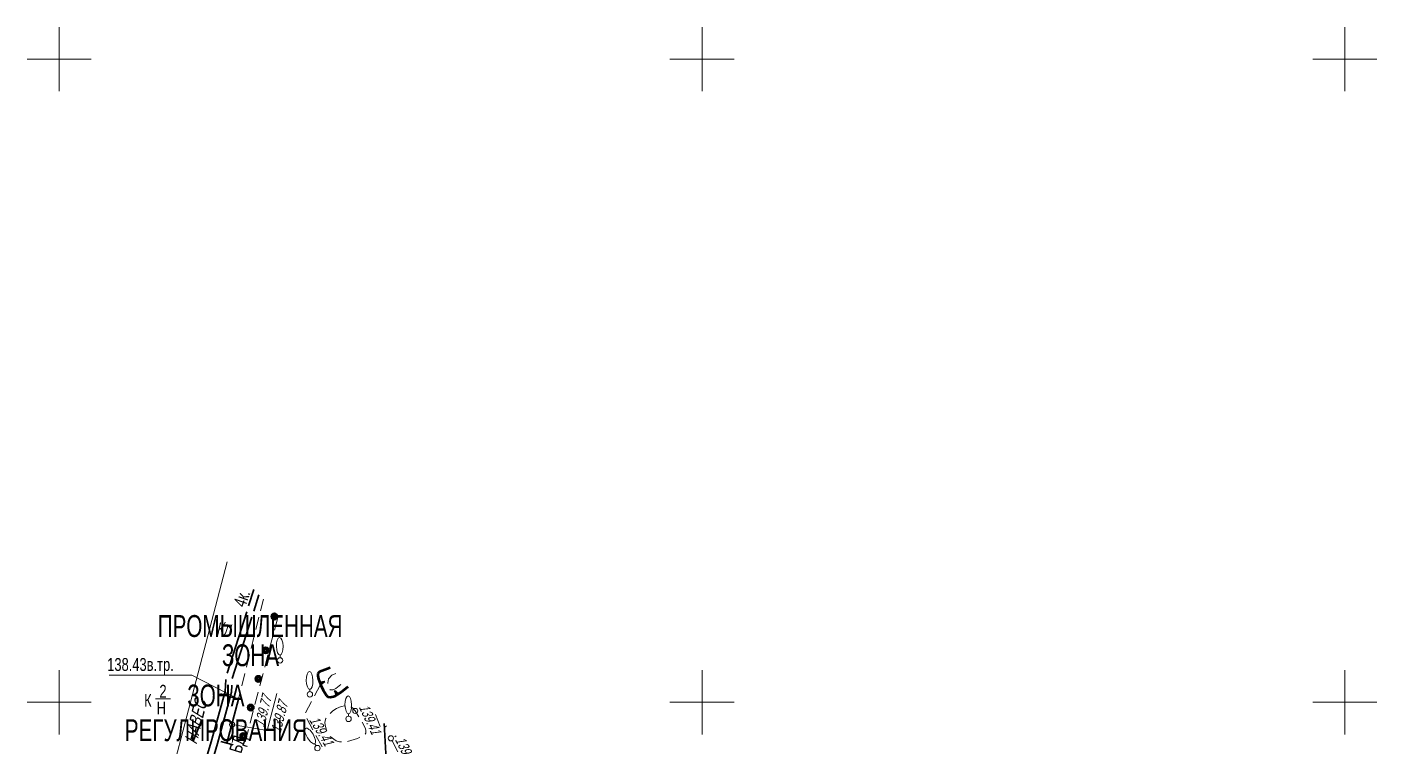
# Model space of a CAD drawing. Extents: x 10098 to 11902, y 8648 to 10202.
# Drawn here: x 10297.5 to 10402.5, y 9746.5 to 9802.5 of the extents above; entities that cross this region are included whole.
import ezdxf
from ezdxf.enums import TextEntityAlignment as Align

# ---------------------------------------------------------------- set-up
doc = ezdxf.new("R2010")
doc.units = 0
for name, color, linetype in [('20_Строения', 7, 'Continuous'), ('22_Столбы', 7, 'Continuous'), ('23_Ограждения', 7, 'Continuous'), ('38_Высотные_отметки', 7, 'Continuous'), ('50_Красные_линии', 7, 'Continuous'), ('51_Сетка_координат', 7, 'Continuous'), ('52_Топонимика', 7, 'Continuous'), ('Подписи_зданий', 7, 'Continuous')]:
    doc.layers.add(name, color=color, linetype=linetype)
doc.layers.add('5_Газопровод', color=16, linetype='Continuous', lineweight=30)
doc.layers.add('7_Электрокабели', color=1, linetype='Continuous', lineweight=30)
doc.styles.add('mggt', font='russian_1251.shx', dxfattribs={"width": 0.75, "oblique": 18, "height": 1})
doc.styles.add('Style-RUSSIAN_1251', font='RUSSIAN_1251.shx')

msp = doc.modelspace()

# ---------------------------------------------------------------- linework, layer by layer
at = {"layer": '20_Строения', "color": 8, "linetype": 'Continuous', "lineweight": 15, "flags": 128}
for points in [[(10310.22, 9750), (10313.07, 9760.91)], [(10306.79, 9736.72), (10306.75, 9736.75), (10310.22, 9750)]]:
    msp.add_lwpolyline(points, dxfattribs=at)
at = {"layer": '22_Столбы', "color": 8, "lineweight": 30}
for centre, radius in [((10316.74, 9756.67), 0.25), ((10316.74, 9756.67), 0.175), ((10316.74, 9756.67), 0.1), ((10316.07, 9754.04), 0.25), ((10316.07, 9754.04), 0.175), ((10316.07, 9754.04), 0.1), ((10315.49, 9751.82), 0.25), ((10315.49, 9751.82), 0.175), ((10315.49, 9751.82), 0.1), ((10314.9, 9749.59), 0.25), ((10314.9, 9749.59), 0.175), ((10314.9, 9749.59), 0.1), ((10314.32, 9747.37), 0.25), ((10314.32, 9747.37), 0.175), ((10314.32, 9747.37), 0.1)]:
    msp.add_circle(centre, radius, dxfattribs=at)
at = {"layer": '23_Ограждения', "color": 8, "linetype": 'Continuous', "lineweight": 15}
for p, q in [((10315.66, 9757.1), (10315.89, 9758.01)), ((10315.3, 9755.65), (10315.54, 9756.62)), ((10316.75, 9755.62), (10317, 9756.59)), ((10314.93, 9754.19), (10315.18, 9755.16)), ((10316.37, 9754.17), (10316.62, 9755.14)), ((10314.57, 9752.74), (10314.81, 9753.71)), ((10315.99, 9752.72), (10316.24, 9753.69)), ((10314.21, 9751.28), (10314.45, 9752.25)), ((10315.61, 9751.27), (10315.86, 9752.24)), ((10320.34, 9751.38), (10319.86, 9750.5)), ((10320.9, 9751.52), (10320.95, 9751.82)), ((10320.91, 9751.46), (10320.9, 9751.52)), ((10320.95, 9751.82), (10321.22, 9752.12)), ((10321.22, 9752.12), (10321.51, 9752.23)), ((10321.92, 9751.39), (10321.51, 9751.07)), ((10313.84, 9749.83), (10314.09, 9750.8)), ((10315.23, 9749.82), (10315.48, 9750.79)), ((10321.07, 9750.98), (10321.06, 9751)), ((10321.28, 9750.98), (10321.07, 9750.98)), ((10321.51, 9751.07), (10321.28, 9750.98)), ((10313.48, 9748.37), (10313.72, 9749.34)), ((10314.85, 9748.37), (10315.1, 9749.33)), ((10319.62, 9750.06), (10319.15, 9749.18)), ((10321.08, 9749.14), (10321.3, 9749.34)), ((10321.3, 9749.34), (10321.58, 9749.52)), ((10321.58, 9749.52), (10321.93, 9749.68)), ((10321.93, 9749.68), (10322.21, 9749.72)), ((10322.69, 9749.65), (10322.81, 9749.56)), ((10322.81, 9749.56), (10323.03, 9749.33)), ((10323.03, 9749.33), (10323.31, 9748.88)), ((10319.26, 9748.74), (10319.74, 9747.86)), ((10320.66, 9748.45), (10320.73, 9748.73)), ((10320.68, 9748.23), (10320.66, 9748.45)), ((10320.8, 9747.84), (10320.68, 9748.23)), ((10320.73, 9748.73), (10320.76, 9748.76)), ((10323.57, 9748.45), (10323.84, 9747.96)), ((10324.61, 9749.06), (10324.98, 9748.13)), ((10313.48, 9746.97), (10313.46, 9747.87)), ((10314.47, 9746.92), (10314.72, 9747.88)), ((10319.97, 9747.42), (10320.45, 9746.54)), ((10320.82, 9747.8), (10320.8, 9747.84)), ((10321.54, 9747), (10321.08, 9747.35)), ((10323.2, 9747.19), (10322.44, 9746.95)), ((10323.39, 9747.28), (10323.2, 9747.19)), ((10323.85, 9747.6), (10323.81, 9747.53)), ((10323.84, 9747.96), (10323.85, 9747.78)), ((10323.85, 9747.78), (10323.85, 9747.6)), ((10325.36, 9748.09), (10325.45, 9748.18)), ((10326.2, 9747.4), (10326.1, 9747.32)), ((10313.46, 9746.88), (10313.48, 9746.97)), ((10321.81, 9746.92), (10321.54, 9747)), ((10321.95, 9746.92), (10321.81, 9746.92)), ((10325.88, 9747.05), (10326.34, 9746.16))]:
    msp.add_line(p, q, dxfattribs=at)
at = {"layer": '23_Ограждения', "color": 8, "linetype": 'Continuous', "lineweight": 50}
for p, q in [((10321.07, 9752.68), (10320.25, 9752.38)), ((10320.13, 9752.25), (10320.11, 9752.07)), ((10320.11, 9752.07), (10320.17, 9751.8)), ((10320.25, 9752.38), (10320.13, 9752.25)), ((10320.17, 9751.8), (10320.3, 9751.47)), ((10320.3, 9751.47), (10320.34, 9751.38)), ((10320.34, 9751.38), (10320.53, 9750.94)), ((10320.53, 9750.94), (10320.8, 9750.52)), ((10320.8, 9750.52), (10320.89, 9750.43)), ((10320.89, 9750.43), (10321.11, 9750.4)), ((10321.11, 9750.4), (10321.44, 9750.47)), ((10321.44, 9750.47), (10321.64, 9750.6)), ((10321.64, 9750.6), (10321.93, 9750.8)), ((10321.93, 9750.8), (10322.49, 9751.22))]:
    msp.add_line(p, q, dxfattribs=at)
at = {"layer": '23_Ограждения', "color": 8, "linetype": 'Continuous', "lineweight": 30}
for p, q in [((10320.67, 9751.61), (10320.27, 9751.56)), ((10320.34, 9751.37), (10320.67, 9751.61)), ((10321.72, 9750.66), (10321.41, 9750.93)), ((10321.41, 9750.93), (10321.56, 9750.55))]:
    msp.add_line(p, q, dxfattribs=at)
at = {"layer": '38_Высотные_отметки', "color": 8, "linetype": 'Continuous', "lineweight": 15}
for p, q in [((10317.18, 9753.47), (10317.18, 9753.65)), ((10319.5, 9750.82), (10319.5, 9751.01)), ((10322.51, 9748.92), (10322.51, 9749.1)), ((10319.98, 9746.62), (10319.89, 9746.78))]:
    msp.add_line(p, q, dxfattribs=at)
at = {"layer": '38_Высотные_отметки', "color": 8, "linetype": 'Continuous', "lineweight": 15, "elevation": 139.87}
msp.add_lwpolyline([(10313.45, 9748.27), (10316.17, 9747.82), (10316.93, 9750.69)], dxfattribs=at)
at = {"layer": '38_Высотные_отметки', "color": 8, "linetype": 'Continuous', "lineweight": 9}
for centre in [(10317.18, 9753.26), (10319.5, 9750.62), (10322.51, 9748.71), (10320.09, 9746.44)]:
    msp.add_circle(centre, 0.21, dxfattribs=at)
at = {"layer": '38_Высотные_отметки', "color": 8, "lineweight": 9}
for centre in [(10323.03, 9749.33, 139.41), (10313.45, 9748.27, 139.87), (10325.8, 9747.2, 139.23)]:
    msp.add_circle(centre, 0.2, dxfattribs=at)
at = {"layer": '38_Высотные_отметки', "color": 8, "linetype": 'Continuous', "lineweight": 9}
for centre, major_axis in [((10317.16, 9754.35), (-0.018, 0.695)), ((10319.48, 9751.7), (-0.018, 0.695)), ((10322.49, 9749.8), (-0.018, 0.695)), ((10319.53, 9747.38), (-0.358, 0.596))]:
    msp.add_ellipse(centre, major_axis=major_axis, ratio=0.369829, start_param=0, end_param=6.283175, dxfattribs=at)
at = {"layer": '51_Сетка_координат', "color": 8, "lineweight": 15}
for points in [[(10300, 9802.5), (10300, 9797.5)], [(10350, 9802.5), (10350, 9797.5)], [(10400, 9802.5), (10400, 9797.5)], [(10297.5, 9800), (10302.5, 9800)], [(10347.5, 9800), (10352.5, 9800)], [(10397.5, 9800), (10402.5, 9800)], [(10300, 9752.5), (10300, 9747.5)], [(10350, 9752.5), (10350, 9747.5)], [(10400, 9752.5), (10400, 9747.5)], [(10297.5, 9750), (10302.5, 9750)], [(10347.5, 9750), (10352.5, 9750)], [(10397.5, 9750), (10402.5, 9750)]]:
    msp.add_lwpolyline(points, dxfattribs=at)
at = {"layer": '5_Газопровод', "color": 8, "linetype": 'Continuous', "lineweight": 30}
for p, q in [((10312.55, 9750.65), (10313.94, 9750.25)), ((10313.94, 9750.25), (10313.05, 9746.82)), ((10312.57, 9746.94), (10313.53, 9746.69)), ((10313.05, 9746.82), (10313.53, 9746.69))]:
    msp.add_line(p, q, dxfattribs=at)
at = {"layer": '5_Газопровод', "color": 8, "linetype": 'Continuous', "lineweight": 15}
msp.add_lwpolyline([(10313.91, 9750.28), (10310.33, 9752.11), (10303.89, 9752.11)], dxfattribs=at)
at = {"layer": '7_Электрокабели', "color": 8, "linetype": 'Continuous', "lineweight": 30}
for p, q in [((10314.74, 9757.51), (10315.14, 9758.77)), ((10315.54, 9758.36), (10315.14, 9757.09)), ((10313.08, 9752.26), (10314.59, 9757.03)), ((10314.98, 9756.61), (10313.47, 9751.85)), ((10312.91, 9750.83), (10312.96, 9751.78)), ((10311.83, 9746.93), (10312.91, 9750.83)), ((10313.41, 9750.8), (10312.31, 9746.8)), ((10313.44, 9751.33), (10313.41, 9750.8)), ((10325.27, 9748.35), (10325.48, 9744.62)), ((10311.83, 9746.93), (10311.03, 9744.22)), ((10312.31, 9746.8), (10311.52, 9744.1))]:
    msp.add_line(p, q, dxfattribs=at)
at = {"layer": 'Подписи_зданий', "color": 8, "lineweight": 15}
msp.add_lwpolyline([(10308.67, 9750.27), (10307.49, 9750.27)], dxfattribs=at)

# ---------------------------------------------------------------- texts
at = {"layer": '38_Высотные_отметки', "color": 8, "lineweight": 15, "style": 'mggt', "oblique": 18, "width": 0.75}
for s, rotation, p in [('139.77    ', 75.902, (10315.94, 9748, 139.77)), ('139.87    ', 75.902, (10317.22, 9747.55, 139.87)), ('139.41    ', 294.9126, (10323.29, 9749.64, 139.41)), ('139.41    ', 301.0282, (10319.42, 9748.63, 139.41)), ('139.23    ', 296.6995, (10326.1, 9747.1, 139.23))]:
    msp.add_text(s, height=0.8, rotation=rotation, dxfattribs=at).set_placement(p)
at = {"layer": '50_Красные_линии', "color": 8, "linetype": 'Continuous', "lineweight": 53, "style": 'Style-RUSSIAN_1251', "width": 0.705883}
for s, p in [(' ПРОМЫШЛЕННАЯ', (10314.63, 9755.08)), (' ЗОНА', (10314.66, 9752.81))]:
    msp.add_text(s, height=1.7, dxfattribs=at).set_placement(p, align=Align.CENTER)
for s, p in [('ЗОНА', (10312.19, 9750.53)), ('РЕГУЛИРОВАНИЯ', (10312.19, 9747.83))]:
    msp.add_text(s, height=1.7, dxfattribs=at).set_placement(p, align=Align.MIDDLE_CENTER)
at = {"layer": '52_Топонимика', "color": 8, "lineweight": 15, "style": 'mggt', "oblique": 18, "width": 0.75}
for s, rotation, p in [('Кл', 4.9621, (10312.19, 9755.17)), ('НАВЕС', 76.1297, (10310.68, 9746.67))]:
    msp.add_text(s, height=1, rotation=rotation, dxfattribs=at).set_placement(p)
at = {"layer": '5_Газопровод', "color": 8, "linetype": 'Continuous', "lineweight": 15, "style": 'mggt', "width": 0.75}
msp.add_text('138.43в.тр.', height=1, dxfattribs=at).set_placement((10303.74, 9752.44))
msp.add_text('БД', height=1, rotation=73.0804, dxfattribs=at).set_placement((10314.16, 9745.97))
at = {"layer": '7_Электрокабели', "color": 8, "linetype": 'Continuous', "lineweight": 15, "style": 'mggt', "width": 0.75}
msp.add_text('4к.', height=1, rotation=70.3232, dxfattribs=at).set_placement((10314.46, 9757.32))
at = {"layer": 'Подписи_зданий', "color": 8, "lineweight": 15, "style": 'mggt', "width": 0.75}
for s, p in [('2', (10307.8, 9750.36)), ('К', (10306.61, 9749.65)), ('Н', (10307.59, 9749.06))]:
    msp.add_text(s, height=1, dxfattribs=at).set_placement(p)

doc.saveas('drawing.dxf')
